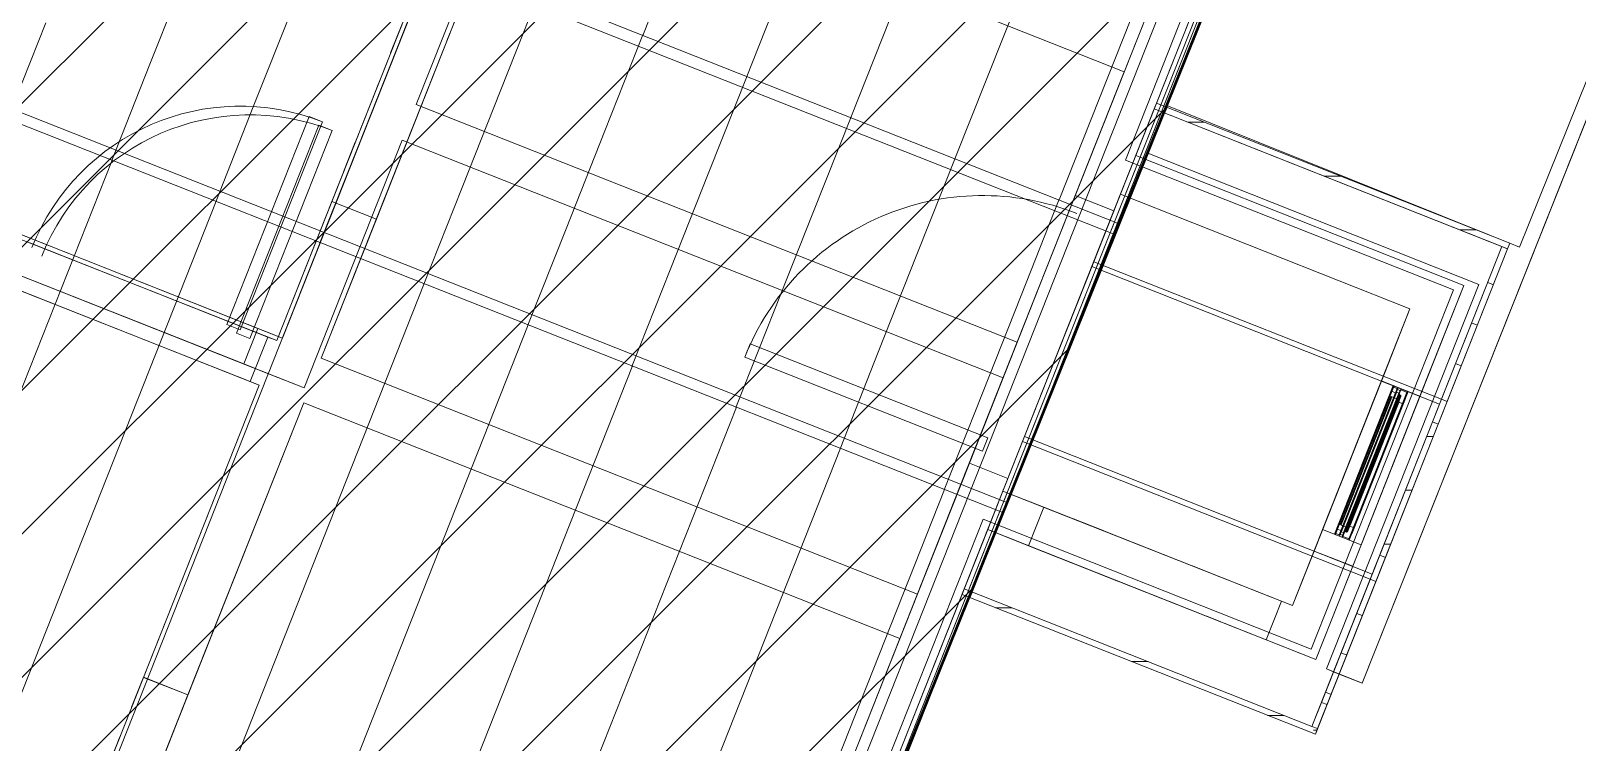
# Model space of a CAD drawing. Header units: metres. Extents: x -207 to 292, y -187 to 169.
# Drawn here: x -15.98 to -11.144, y 21.057 to 23.283 of the extents above; entities that cross this region are included whole.
import ezdxf

# ---------------------------------------------------------------- set-up
doc = ezdxf.new("R2010")
doc.units = ezdxf.units.M
doc.linetypes.add('Overhead', pattern=[0.003969, 0.002381, -0.001587])
for name, color, linetype, lineweight in [('A-CLNG', 7, 'Continuous', 9), ('A-DETL-GENF', 7, 'Continuous', 9), ('A-DETL-MEDM', 7, 'Continuous', 9), ('A-DOOR', 7, 'Continuous', 9), ('A-FLOR', 7, 'Continuous', 9), ('A-GLAZ', 7, 'Continuous', 9), ('A-ROOF', 7, 'Continuous', 9), ('A-ROOF-OTLN', 7, 'Continuous', 9), ('A-ROOF-PATT', 7, 'Continuous', 9), ('C-BLDG-PADS', 7, 'Continuous', 9), ('C-TOPO', 7, 'Continuous', 9), ('edificios', 7, 'Continuous', 50), ('I-WALL', 7, 'Continuous', 9), ('VEREDAS', 7, 'Continuous', 9)]:
    doc.layers.add(name, color=color, linetype=linetype, lineweight=lineweight)
doc.layers.add('PR10-ARQ-PL-001-Emplazamiento-C-1_dwg', color=7, linetype='Continuous', lineweight=9, true_color=0x767676)

# ---------------------------------------------------------------- blocks, each defined once
blk = doc.blocks.new('FP_3-PLANTA EMPLAZAMIENTO ACTUALIZADO')
at = {"layer": 'A-ROOF-PATT', "color": 254, "true_color": 0xcbe5d8}
for p, q in [((-14.7169, 23.5284), (-14.8362, 23.2269)), ((-15.4871, 23.4845), (-15.608, 23.1789)), ((-14.3914, 23.3996), (-14.5107, 23.0981)), ((-15.1616, 23.3557), (-15.2826, 23.0501)), ((-15.9334, 23.3076), (-16.0531, 23.0054)), ((-14.066, 23.2708), (-14.1853, 22.9694)), ((-14.8362, 23.2269), (-14.9571, 22.9213)), ((-15.608, 23.1789), (-15.7276, 22.8766)), ((-13.7405, 23.142), (-13.8598, 22.8406)), ((-14.5107, 23.0981), (-14.6317, 22.7925)), ((-15.2826, 23.0501), (-15.4022, 22.7478)), ((-13.4151, 23.0132), (-13.5344, 22.7118)), ((-14.1853, 22.9694), (-14.3062, 22.6637)), ((-14.9571, 22.9213), (-15.0767, 22.619)), ((-13.0896, 22.8845), (-13.2089, 22.583)), ((-13.8598, 22.8406), (-13.9808, 22.5349)), ((-14.6317, 22.7925), (-14.7513, 22.4902)), ((-12.7642, 22.7557), (-12.8835, 22.4542)), ((-13.5344, 22.7118), (-13.6553, 22.4061)), ((-14.3062, 22.6637), (-14.4259, 22.3614)), ((-13.2089, 22.583), (-13.3299, 22.2774)), ((-13.9808, 22.5349), (-14.1004, 22.2326)), ((-12.8835, 22.4542), (-13.0044, 22.1486)), ((-13.6553, 22.4061), (-13.775, 22.1038)), ((-13.3299, 22.2774), (-13.4495, 21.9751)), ((-13.0044, 22.1486), (-13.1241, 21.8463))]:
    blk.add_line(p, q, dxfattribs=at)
blk = doc.blocks.new('Ventana Fija Truebond QT - FCA_N_Ventana Fija 500 x 1250-2100529-PLANTA EMPLAZAMIENTO ACTUALIZADO')
at = {"layer": 'A-GLAZ'}
for p, q in [((-0.2501, 0.025), (0.2501, 0.025)), ((0.2501, 0.025), (-0.2501, 0.025)), ((-0.2501, 0.025), (-0.2501, 0.0225)), ((-0.2501, 0.0225), (-0.2501, 0.025)), ((-0.2501, 0.0225), (0.2501, 0.0225)), ((0.2501, 0.0225), (-0.2501, 0.0225)), ((-0.2488, 0.0225), (-0.2488, 0.0238)), ((-0.2488, 0.0238), (0.2488, 0.0238)), ((-0.2488, 0.0238), (-0.2488, 0.0225)), ((0.2488, 0.0238), (-0.2488, 0.0238)), ((-0.2488, 0.0225), (0.2488, 0.0225)), ((-0.2488, 0.0225), (0.2488, 0.0225)), ((-0.2463, 0.0022), (-0.2471, 0.0001)), ((-0.2471, 0.0001), (-0.2463, 0.0022)), ((-0.2471, 0.0001), (0.2471, 0.0001)), ((0.2471, 0.0001), (-0.2471, 0.0001)), ((-0.2463, 0.0238), (-0.2463, 0.0022)), ((-0.2463, 0.0238), (0.2463, 0.0238)), ((-0.2463, 0.0238), (0.2463, 0.0238)), ((-0.2463, 0.0022), (-0.2463, 0.0238)), ((-0.2463, 0.0022), (0.2463, 0.0022)), ((0.2463, 0.0022), (-0.2463, 0.0022)), ((-0.2443, 0.0001), (-0.2436, 0.0007)), ((-0.2436, 0.0007), (-0.2443, 0.0001)), ((-0.2443, 0.0001), (0.2443, 0.0001)), ((-0.2443, 0.0001), (0.2443, 0.0001)), ((-0.2436, 0.0007), (-0.2436, -0.0085)), ((-0.2436, 0.0007), (0.2436, 0.0007)), ((-0.2436, -0.0085), (-0.2436, 0.0007)), ((0.2436, 0.0007), (-0.2436, 0.0007)), ((-0.2347, 0), (-0.2341, 0.0009)), ((-0.2341, 0.0009), (-0.2347, 0)), ((-0.2341, 0.0009), (-0.2336, 0.0002)), ((-0.2341, 0.0009), (0.2341, 0.0009)), ((-0.2336, 0.0002), (-0.2341, 0.0009)), ((0.2341, 0.0009), (-0.2341, 0.0009)), ((-0.2336, 0.0002), (0.2336, 0.0002)), ((0.2336, 0.0002), (-0.2336, 0.0002)), ((-0.2308, 0.0002), (-0.2318, 0.0038)), ((-0.2318, 0.0038), (0.2318, 0.0038)), ((-0.2318, 0.0038), (-0.2308, 0.0002)), ((0.2318, 0.0038), (-0.2318, 0.0038)), ((-0.2308, 0.0002), (0.2308, 0.0002)), ((-0.2308, 0.0002), (0.2308, 0.0002)), ((-0.2305, 0.0074), (-0.23, 0.0088)), ((-0.23, 0.0088), (-0.2305, 0.0074)), ((-0.2288, 0.0064), (-0.2305, 0.0074)), ((-0.2305, 0.0074), (0.2305, 0.0074)), ((-0.2305, 0.0074), (-0.2288, 0.0064)), ((0.2305, 0.0074), (-0.2305, 0.0074)), ((-0.23, 0.0088), (-0.2279, 0.0097)), ((-0.2279, 0.0097), (-0.23, 0.0088)), ((-0.23, 0.0088), (0.23, 0.0088)), ((0.23, 0.0088), (-0.23, 0.0088)), ((-0.2286, 0.0075), (-0.2288, 0.0064)), ((-0.2288, 0.0064), (-0.2286, 0.0075)), ((-0.2288, 0.0064), (0.2288, 0.0064)), ((0.2288, 0.0064), (-0.2288, 0.0064)), ((-0.2271, 0.0067), (-0.2286, 0.0075)), ((-0.2286, 0.0075), (0.2286, 0.0075)), ((-0.2286, 0.0075), (-0.2271, 0.0067)), ((0.2286, 0.0075), (-0.2286, 0.0075)), ((-0.2273, 0.0245), (-0.2284, 0.025)), ((-0.2284, 0.025), (0.2284, 0.025)), ((-0.2284, 0.025), (-0.2273, 0.0245)), ((0.2284, 0.025), (-0.2284, 0.025)), ((-0.2279, 0.0097), (0.2279, 0.0097)), ((0.2279, 0.0097), (-0.2279, 0.0097)), ((-0.2265, 0.025), (-0.2273, 0.0245)), ((-0.2273, 0.0245), (-0.2265, 0.025)), ((-0.2273, 0.0245), (0.2273, 0.0245)), ((0.2273, 0.0245), (-0.2273, 0.0245)), ((-0.2271, 0.0038), (-0.2271, 0.0067)), ((-0.2271, 0.0067), (0.2271, 0.0067)), ((-0.2271, 0.0067), (-0.2271, 0.0038)), ((0.2271, 0.0067), (-0.2271, 0.0067)), ((-0.2271, 0.0038), (0.2271, 0.0038)), ((-0.2271, 0.0038), (0.2271, 0.0038)), ((-0.2265, 0.025), (0.2265, 0.025)), ((-0.2265, 0.025), (0.2265, 0.025)), ((-0.2121, 0.0096), (-0.218, 0.0073)), ((-0.218, 0.0073), (-0.2121, 0.0096)), ((-0.218, 0.0073), (-0.2177, 0.0065)), ((-0.218, 0.0073), (0.218, 0.0073)), ((-0.2177, 0.0065), (-0.218, 0.0073)), ((0.218, 0.0073), (-0.218, 0.0073)), ((-0.2177, 0.0065), (-0.2165, 0.0064)), ((-0.2177, 0.0065), (0.2177, 0.0065)), ((-0.2165, 0.0064), (-0.2177, 0.0065)), ((0.2177, 0.0065), (-0.2177, 0.0065)), ((-0.2165, 0.0064), (-0.216, 0.0055)), ((-0.2165, 0.0064), (0.2165, 0.0064)), ((-0.216, 0.0055), (-0.2165, 0.0064)), ((0.2165, 0.0064), (-0.2165, 0.0064)), ((-0.216, 0.0055), (-0.2146, 0.0055)), ((-0.216, 0.0055), (0.216, 0.0055)), ((-0.2146, 0.0055), (-0.216, 0.0055)), ((0.216, 0.0055), (-0.216, 0.0055)), ((-0.2159, 0.0057), (0.2159, 0.0057)), ((0.2159, 0.0057), (-0.2159, 0.0057)), ((-0.2159, -0.0182), (-0.2159, 0.0057)), ((-0.2159, 0.0057), (-0.2159, -0.0182)), ((-0.2146, 0.0055), (-0.2149, 0.0064)), ((-0.2149, 0.0064), (0.2149, 0.0064)), ((-0.2149, 0.0064), (-0.2146, 0.0055)), ((0.2149, 0.0064), (-0.2149, 0.0064)), ((-0.2146, 0.0055), (0.2146, 0.0055)), ((0.2146, 0.0055), (-0.2146, 0.0055)), ((-0.2121, 0.0064), (-0.2116, 0.0053)), ((-0.2121, 0.0064), (0.2121, 0.0064)), ((-0.2121, 0.0064), (0.2121, 0.0064)), ((-0.2116, 0.0053), (-0.2121, 0.0064)), ((-0.212, 0.0097), (0.212, 0.0097)), ((-0.212, 0.0097), (0.212, 0.0097)), ((-0.2116, 0.0053), (0.2116, 0.0053)), ((0.2116, 0.0053), (-0.2116, 0.0053)), ((-0.2103, 0.0053), (-0.2104, 0.0063)), ((-0.2104, 0.0063), (0.2104, 0.0063)), ((-0.2104, 0.0063), (-0.2103, 0.0053)), ((0.2104, 0.0063), (-0.2104, 0.0063)), ((-0.2103, 0.0053), (0.2103, 0.0053)), ((-0.2103, 0.0053), (0.2103, 0.0053)), ((-0.2082, 0.0104), (-0.2082, 0.025)), ((-0.2082, 0.025), (0.2082, 0.025)), ((-0.2082, 0.025), (-0.2082, 0.0104)), ((0.2082, 0.025), (-0.2082, 0.025)), ((-0.2082, 0.0104), (0.2082, 0.0104)), ((-0.2082, 0.0104), (0.2082, 0.0104)), ((-0.2079, 0.0063), (-0.2073, 0.0057)), ((-0.2079, 0.0063), (0.2079, 0.0063)), ((-0.2079, 0.0063), (0.2079, 0.0063)), ((-0.2073, 0.0057), (-0.2079, 0.0063)), ((-0.2073, 0.0057), (0.2073, 0.0057)), ((0.2073, 0.0057), (-0.2073, 0.0057)), ((-0.2056, 0.0057), (-0.2069, 0.0104)), ((-0.2069, 0.0104), (0.2069, 0.0104)), ((-0.2069, 0.0104), (-0.2056, 0.0057)), ((0.2069, 0.0104), (-0.2069, 0.0104)), ((-0.2056, 0.0057), (0.2056, 0.0057)), ((-0.2056, 0.0057), (0.2056, 0.0057)), ((0.2056, 0.0057), (0.2069, 0.0104)), ((0.2056, 0.0057), (0.2069, 0.0104)), ((0.2079, 0.0063), (0.2073, 0.0057)), ((0.2079, 0.0063), (0.2073, 0.0057)), ((0.2082, 0.0104), (0.2082, 0.025)), ((0.2082, 0.0104), (0.2082, 0.025)), ((0.2103, 0.0053), (0.2104, 0.0063)), ((0.2103, 0.0053), (0.2104, 0.0063)), ((0.2121, 0.0064), (0.2116, 0.0053)), ((0.2121, 0.0064), (0.2116, 0.0053)), ((0.2121, 0.0096), (0.218, 0.0073)), ((0.2121, 0.0096), (0.218, 0.0073)), ((0.2146, 0.0055), (0.2149, 0.0064)), ((0.2146, 0.0055), (0.2149, 0.0064)), ((0.216, 0.0055), (0.2146, 0.0055)), ((0.216, 0.0055), (0.2146, 0.0055)), ((0.2159, 0.0057), (0.2159, -0.0182)), ((0.2159, 0.0057), (0.2159, -0.0182)), ((0.2165, 0.0064), (0.216, 0.0055)), ((0.2165, 0.0064), (0.216, 0.0055)), ((0.2177, 0.0065), (0.2165, 0.0064)), ((0.2177, 0.0065), (0.2165, 0.0064)), ((0.218, 0.0073), (0.2177, 0.0065)), ((0.218, 0.0073), (0.2177, 0.0065)), ((0.2265, 0.025), (0.2273, 0.0245)), ((0.2265, 0.025), (0.2273, 0.0245)), ((0.2271, 0.0067), (0.2286, 0.0075)), ((0.2271, 0.0067), (0.2286, 0.0075)), ((0.2271, 0.0038), (0.2271, 0.0067)), ((0.2271, 0.0038), (0.2271, 0.0067)), ((0.2273, 0.0245), (0.2284, 0.025)), ((0.2273, 0.0245), (0.2284, 0.025)), ((0.23, 0.0088), (0.2279, 0.0097)), ((0.23, 0.0088), (0.2279, 0.0097)), ((0.2286, 0.0075), (0.2288, 0.0064)), ((0.2286, 0.0075), (0.2288, 0.0064)), ((0.2288, 0.0064), (0.2305, 0.0074)), ((0.2288, 0.0064), (0.2305, 0.0074)), ((0.2305, 0.0074), (0.23, 0.0088)), ((0.2305, 0.0074), (0.23, 0.0088)), ((0.2308, 0.0002), (0.2318, 0.0038)), ((0.2308, 0.0002), (0.2318, 0.0038)), ((0.2341, 0.0009), (0.2336, 0.0002)), ((0.2341, 0.0009), (0.2336, 0.0002)), ((0.2347, 0), (0.2341, 0.0009)), ((0.2347, 0), (0.2341, 0.0009)), ((0.2436, 0.0007), (0.2436, -0.0085)), ((0.2443, 0.0001), (0.2436, 0.0007)), ((0.2436, 0.0007), (0.2436, -0.0085)), ((0.2443, 0.0001), (0.2436, 0.0007)), ((0.2463, 0.0238), (0.2463, 0.0022)), ((0.2463, 0.0238), (0.2463, 0.0022)), ((0.2463, 0.0022), (0.2471, 0.0001)), ((0.2463, 0.0022), (0.2471, 0.0001)), ((0.2488, 0.0225), (0.2488, 0.0238)), ((0.2488, 0.0225), (0.2488, 0.0238)), ((0.2501, 0.025), (0.2501, 0.0225)), ((0.2501, 0.025), (0.2501, 0.0225)), ((-0.2501, -0.0223), (-0.2501, -0.025)), ((-0.2501, -0.0223), (0.2501, -0.0223)), ((-0.2501, -0.0223), (0.2501, -0.0223)), ((-0.2501, -0.025), (-0.2501, -0.0223)), ((-0.2501, -0.025), (0.2501, -0.025)), ((0.2501, -0.025), (-0.2501, -0.025)), ((-0.2483, -0.0236), (-0.2487, -0.0223)), ((-0.2487, -0.0223), (0.2487, -0.0223)), ((-0.2487, -0.0223), (-0.2483, -0.0236)), ((0.2487, -0.0223), (-0.2487, -0.0223)), ((-0.2483, -0.0236), (0.2483, -0.0236)), ((-0.2483, -0.0236), (0.2483, -0.0236)), ((-0.2471, -0.0079), (-0.2461, -0.0102)), ((-0.2471, -0.0079), (0.2471, -0.0079)), ((-0.2471, -0.0079), (0.2471, -0.0079)), ((-0.2461, -0.0102), (-0.2471, -0.0079)), ((-0.2461, -0.0102), (-0.2461, -0.0236)), ((-0.2461, -0.0102), (0.2461, -0.0102)), ((-0.2461, -0.0236), (-0.2461, -0.0102)), ((0.2461, -0.0102), (-0.2461, -0.0102)), ((-0.2461, -0.0236), (0.2461, -0.0236)), ((0.2461, -0.0236), (-0.2461, -0.0236)), ((-0.2436, -0.0085), (-0.2443, -0.0079)), ((-0.2443, -0.0079), (0.2443, -0.0079)), ((-0.2443, -0.0079), (-0.2436, -0.0085)), ((0.2443, -0.0079), (-0.2443, -0.0079)), ((-0.2436, -0.0085), (0.2436, -0.0085)), ((0.2436, -0.0085), (-0.2436, -0.0085)), ((-0.2347, -0.0081), (-0.2347, 0)), ((-0.2347, 0), (0.2347, 0)), ((-0.2347, 0), (-0.2347, -0.0081)), ((0.2347, 0), (-0.2347, 0)), ((-0.2341, -0.0087), (-0.2347, -0.0081)), ((-0.2347, -0.0081), (0.2347, -0.0081)), ((-0.2347, -0.0081), (-0.2341, -0.0087)), ((0.2347, -0.0081), (-0.2347, -0.0081)), ((-0.2335, -0.0079), (-0.2341, -0.0087)), ((-0.2341, -0.0087), (-0.2335, -0.0079)), ((-0.2341, -0.0087), (0.2341, -0.0087)), ((0.2341, -0.0087), (-0.2341, -0.0087)), ((-0.2335, -0.0079), (0.2335, -0.0079)), ((-0.2335, -0.0079), (0.2335, -0.0079)), ((-0.2319, -0.0099), (-0.2307, -0.0079)), ((-0.2307, -0.0079), (-0.2319, -0.0099)), ((-0.2319, -0.0237), (-0.2319, -0.0099)), ((-0.2319, -0.0099), (0.2319, -0.0099)), ((-0.2319, -0.0099), (-0.2319, -0.0237)), ((0.2319, -0.0099), (-0.2319, -0.0099)), ((-0.2319, -0.0237), (0.2319, -0.0237)), ((-0.2319, -0.0237), (0.2319, -0.0237)), ((-0.2307, -0.0079), (0.2307, -0.0079)), ((0.2307, -0.0079), (-0.2307, -0.0079)), ((-0.2148, -0.0166), (-0.2159, -0.0182)), ((-0.2159, -0.0182), (-0.2148, -0.0166)), ((0.2159, -0.0182), (-0.2159, -0.0182)), ((0.2159, -0.0182), (-0.2159, -0.0182)), ((-0.2159, -0.0182), (-0.2159, -0.0218)), ((-0.2159, -0.0182), (0.2159, -0.0182)), ((-0.2159, -0.0218), (-0.2159, -0.0182)), ((0.2159, -0.0182), (-0.2159, -0.0182)), ((-0.2159, -0.0218), (-0.2148, -0.022)), ((-0.2159, -0.0218), (0.2159, -0.0218)), ((-0.2148, -0.022), (-0.2159, -0.0218)), ((0.2159, -0.0218), (-0.2159, -0.0218)), ((-0.2148, -0.0166), (0.2148, -0.0166)), ((-0.2148, -0.0166), (0.2148, -0.0166)), ((-0.2148, -0.022), (-0.2148, -0.0237)), ((-0.2148, -0.022), (0.2148, -0.022)), ((-0.2148, -0.0237), (-0.2148, -0.022)), ((0.2148, -0.022), (-0.2148, -0.022)), ((-0.2148, -0.0237), (0.2148, -0.0237)), ((0.2148, -0.0237), (-0.2148, -0.0237)), ((-0.2135, -0.018), (-0.2135, -0.0166)), ((-0.2135, -0.0166), (0.2135, -0.0166)), ((-0.2135, -0.0166), (-0.2135, -0.018)), ((0.2135, -0.0166), (-0.2135, -0.0166)), ((-0.2135, -0.018), (0.2135, -0.018)), ((-0.2135, -0.018), (0.2135, -0.018)), ((-0.2117, -0.0164), (-0.2124, -0.018)), ((-0.2124, -0.018), (-0.2117, -0.0164)), ((-0.2124, -0.018), (0.2124, -0.018)), ((0.2124, -0.018), (-0.2124, -0.018)), ((-0.2117, -0.0164), (0.2117, -0.0164)), ((-0.2117, -0.0164), (0.2117, -0.0164)), ((-0.2113, -0.018), (-0.2108, -0.0164)), ((-0.2108, -0.0164), (-0.2113, -0.018)), ((-0.2113, -0.018), (0.2113, -0.018)), ((-0.2113, -0.018), (0.2113, -0.018)), ((-0.2108, -0.0164), (0.2108, -0.0164)), ((0.2108, -0.0164), (-0.2108, -0.0164)), ((-0.2092, -0.0164), (-0.2102, -0.018)), ((-0.2102, -0.018), (-0.2092, -0.0164)), ((-0.2102, -0.018), (0.2102, -0.018)), ((0.2102, -0.018), (-0.2102, -0.018)), ((-0.2092, -0.0164), (0.2092, -0.0164)), ((-0.2092, -0.0164), (0.2092, -0.0164)), ((-0.2089, -0.0179), (-0.2082, -0.0164)), ((-0.2082, -0.0164), (-0.2089, -0.0179)), ((-0.2089, -0.0179), (0.2089, -0.0179)), ((-0.2089, -0.0179), (0.2089, -0.0179)), ((-0.2082, -0.0164), (0.2082, -0.0164)), ((0.2082, -0.0164), (-0.2082, -0.0164)), ((-0.2082, -0.025), (-0.2082, -0.0221)), ((-0.2082, -0.0221), (0.2082, -0.0221)), ((-0.2082, -0.0221), (-0.2082, -0.025)), ((0.2082, -0.0221), (-0.2082, -0.0221)), ((-0.2082, -0.025), (0.2082, -0.025)), ((-0.2082, -0.025), (0.2082, -0.025)), ((-0.2067, -0.0166), (-0.2075, -0.0179)), ((-0.2075, -0.0179), (-0.2067, -0.0166)), ((-0.2075, -0.0179), (0.2075, -0.0179)), ((0.2075, -0.0179), (-0.2075, -0.0179)), ((-0.2053, -0.0166), (-0.2067, -0.0166)), ((-0.2067, -0.0166), (0.2067, -0.0166)), ((-0.2067, -0.0221), (-0.2053, -0.0166)), ((-0.2067, -0.0166), (-0.2053, -0.0166)), ((0.2067, -0.0166), (-0.2067, -0.0166)), ((-0.2053, -0.0166), (-0.2067, -0.0221)), ((-0.2067, -0.0221), (0.2067, -0.0221)), ((-0.2067, -0.0221), (0.2067, -0.0221)), ((-0.2053, -0.0166), (0.2053, -0.0166)), ((0.2053, -0.0166), (-0.2053, -0.0166)), ((0.2053, -0.0166), (0.2067, -0.0166)), ((0.2067, -0.0221), (0.2053, -0.0166)), ((0.2053, -0.0166), (0.2067, -0.0166)), ((0.2067, -0.0221), (0.2053, -0.0166)), ((0.2067, -0.0166), (0.2075, -0.0179)), ((0.2067, -0.0166), (0.2075, -0.0179)), ((0.2089, -0.0179), (0.2082, -0.0164)), ((0.2089, -0.0179), (0.2082, -0.0164)), ((0.2082, -0.025), (0.2082, -0.0221)), ((0.2082, -0.025), (0.2082, -0.0221)), ((0.2092, -0.0164), (0.2102, -0.018)), ((0.2092, -0.0164), (0.2102, -0.018)), ((0.2113, -0.018), (0.2108, -0.0164)), ((0.2113, -0.018), (0.2108, -0.0164)), ((0.2117, -0.0164), (0.2124, -0.018)), ((0.2117, -0.0164), (0.2124, -0.018)), ((0.2135, -0.018), (0.2135, -0.0166)), ((0.2135, -0.018), (0.2135, -0.0166)), ((0.2148, -0.0166), (0.2159, -0.0182)), ((0.2148, -0.0166), (0.2159, -0.0182)), ((0.2159, -0.0218), (0.2148, -0.022)), ((0.2159, -0.0218), (0.2148, -0.022)), ((0.2148, -0.022), (0.2148, -0.0237)), ((0.2148, -0.022), (0.2148, -0.0237)), ((0.2159, -0.0182), (0.2159, -0.0218)), ((0.2159, -0.0182), (0.2159, -0.0218)), ((0.2319, -0.0099), (0.2307, -0.0079)), ((0.2319, -0.0099), (0.2307, -0.0079)), ((0.2319, -0.0237), (0.2319, -0.0099)), ((0.2319, -0.0237), (0.2319, -0.0099)), ((0.2335, -0.0079), (0.2341, -0.0087)), ((0.2335, -0.0079), (0.2341, -0.0087)), ((0.2341, -0.0087), (0.2347, -0.0081)), ((0.2341, -0.0087), (0.2347, -0.0081)), ((0.2347, -0.0081), (0.2347, 0)), ((0.2347, -0.0081), (0.2347, 0)), ((0.2436, -0.0085), (0.2443, -0.0079)), ((0.2436, -0.0085), (0.2443, -0.0079)), ((0.2471, -0.0079), (0.2461, -0.0102)), ((0.2471, -0.0079), (0.2461, -0.0102)), ((0.2461, -0.0102), (0.2461, -0.0236)), ((0.2461, -0.0102), (0.2461, -0.0236)), ((0.2483, -0.0236), (0.2487, -0.0223)), ((0.2483, -0.0236), (0.2487, -0.0223)), ((0.2501, -0.0223), (0.2501, -0.025)), ((0.2501, -0.0223), (0.2501, -0.025))]:
    blk.add_line(p, q, dxfattribs=at)
blk = doc.blocks.new('M_Door-Opening - 800 x 2100 mm-2101246-PLANTA EMPLAZAMIENTO ACTUALIZADO')
at = {"layer": 'A-DETL-GENF', "linetype": 'Overhead'}
for p, q in [((0.3918, 0.065), (-0.4082, 0.065)), ((-0.4082, -0.065), (0.3918, -0.065))]:
    blk.add_line(p, q, dxfattribs=at)
at = {"layer": 'A-DETL-MEDM'}
for p, q in [((-0.4082, 0.065), (-0.4082, -0.065)), ((0.3918, -0.065), (0.3918, 0.065))]:
    blk.add_line(p, q, dxfattribs=at)
blk = doc.blocks.new('M_Door-Exterior-Single-Two_Lite - FCA_N_Puerta de aluminio 2 800 x 2100mm 2-2101282-PLANTA EMPLAZAMIENTO ACTUALIZADO')
at = {"layer": 'A-DOOR'}
for p, q in [((0.355, -0.04635), (0.4, -0.04635)), ((0.355, -0.84635), (0.355, -0.04635)), ((0.4, -0.04635), (0.4, -0.84635)), ((0.4, -0.84635), (0.355, -0.84635))]:
    blk.add_line(p, q, dxfattribs=at)
blk.add_arc((0.4, -0.04635), 0.8, 180, 270, dxfattribs=at)
blk = doc.blocks.new('M_Door-Exterior-Single-Two_Lite - FCA_N_Puerta de aluminio  700 x 2000mm-2107345-PLANTA EMPLAZAMIENTO ACTUALIZADO')
at = {"layer": 'A-DOOR'}
for p, q in [((0.35, 0.75635), (0.305, 0.75635)), ((0.305, 0.75635), (0.305, 0.05635)), ((0.35, 0.05635), (0.35, 0.75635)), ((0.305, 0.05635), (0.35, 0.05635))]:
    blk.add_line(p, q, dxfattribs=at)
blk.add_arc((0.35, 0.05635), 0.7, 90, 180, dxfattribs=at)
blk = doc.blocks.new('M_Door-Opening - 800 x 2100 mm-2107591-PLANTA EMPLAZAMIENTO ACTUALIZADO')
at = {"layer": 'A-DETL-GENF', "linetype": 'Overhead'}
for p, q in [((0.3918, 0.075), (-0.4082, 0.075)), ((-0.4082, -0.075), (0.3918, -0.075))]:
    blk.add_line(p, q, dxfattribs=at)
at = {"layer": 'A-DETL-MEDM'}
for p, q in [((-0.4082, 0.075), (-0.4082, -0.075)), ((0.3918, -0.075), (0.3918, 0.075))]:
    blk.add_line(p, q, dxfattribs=at)
blk = doc.blocks.new('M_Door-Exterior-Single-Two_Lite - FCA_N_Puerta de aluminio  700 x 2000mm-2108333-PLANTA EMPLAZAMIENTO ACTUALIZADO')
at = {"layer": 'A-DOOR'}
for p, q in [((0.35, 0.74135), (0.305, 0.74135)), ((0.305, 0.74135), (0.305, 0.04135)), ((0.35, 0.04135), (0.35, 0.74135)), ((0.305, 0.04135), (0.35, 0.04135))]:
    blk.add_line(p, q, dxfattribs=at)
blk.add_arc((0.35, 0.04135), 0.7, 90, 180, dxfattribs=at)
blk = doc.blocks.new('YADRAN_LASQUEMAS_ARQ_MO_001_OFIC ADM_rvt-1-PLANTA EMPLAZAMIENTO ACTUALIZADO')
at = {"layer": 'A-ROOF-PATT', "true_color": 0x008040}
h = blk.add_hatch(dxfattribs=at)
h.set_pattern_fill('FP_5', color=116, style=0, pattern_type=2)
h.set_pattern_definition([(248.41, (-22.244, 28.286), (0.325444, -0.128787), [])])
h.paths.add_polyline_path([(-12.5818, 22.6812), (-11.3628, 25.7615), (-31.9067, 33.8913), (-33.1257, 30.811), (-12.6323, 22.7012)])
h = blk.add_hatch(dxfattribs=at)
h.set_pattern_fill('FP_6', color=116, style=0, pattern_type=2)
h.set_pattern_definition([(68.41, (-23.828, 24.283), (-0.325444, 0.128787), [])])
h.paths.add_polyline_path([(-14.1726, 18.6613), (-12.9402, 21.7756), (-33.4841, 29.9054), (-34.7165, 26.791), (-14.6246, 18.8402)])
at = {"layer": 'A-ROOF-PATT', "true_color": 0xc0c0c0}
h = blk.add_hatch(dxfattribs=at)
h.set_pattern_fill('FP_12', color=9, style=0, pattern_type=2)
h.set_pattern_definition([(180, (-11.911, 22.828), (-2e-17, -0.1684), [])])
h.paths.add_polyline_path([(-11.3616, 22.601), (-11.3616, 22.6214), (-12.4598, 23.056), (-12.4668, 23.0383), (-11.3628, 22.6015)])
h = blk.add_hatch(dxfattribs=at)
h.set_pattern_fill('FP_7', color=9, style=0, pattern_type=2)
h.set_pattern_definition([(158.41, (-11.465, 22.365), (-0.05013, -0.12668), [])])
h.paths.add_polyline_path([(-11.5508, 22.123), (-11.3616, 22.601), (-11.3793, 22.608), (-11.5685, 22.13)])
h = blk.add_hatch(dxfattribs=at)
h.set_pattern_fill('FP_8', color=9, style=0, pattern_type=2)
h.set_pattern_definition([(180, (-11.671, 21.845), (-2e-17, -0.1684), [])])
h.paths.add_polyline_path([(-11.7736, 21.5599), (-11.5508, 22.123), (-11.5685, 22.13), (-11.7913, 21.5669)])
h = blk.add_hatch(dxfattribs=at)
h.set_pattern_fill('FP_10', color=9, style=0, pattern_type=2)
h.set_pattern_definition([(180, (-12.512, 21.309), (-2e-17, -0.1684), [])])
h.paths.add_polyline_path([(-11.9629, 21.0816), (-11.9736, 21.1063), (-13.061, 21.5366), (-13.068, 21.519), (-11.9736, 21.0859)])
h = blk.add_hatch(dxfattribs=at)
h.set_pattern_fill('FP_9', color=9, style=0, pattern_type=2)
h.set_pattern_definition([(338.41, (-11.874, 21.333), (0.04883, 0.12339), [])])
h.paths.add_polyline_path([(-11.9559, 21.0993), (-11.7736, 21.5599), (-11.7913, 21.5669), (-11.9736, 21.1063), (-11.9629, 21.1021)])
h = blk.add_hatch(dxfattribs=at)
h.set_pattern_fill('FP_11', color=9, style=0, pattern_type=2)
h.set_pattern_definition([(180, (-11.968, 21.094), (-2e-17, -0.1684), [])])
h.paths.add_polyline_path([(-11.9629, 21.0816), (-11.9559, 21.0993), (-11.9705, 21.0993)])
at = {"layer": 'A-CLNG'}
for p, q in [((-12.8955, 22.3082), (-11.4262, 26.0212)), ((-11.4262, 26.0212), (-12.8955, 22.3082)), ((-14.3872, 24.032), (-14.775, 23.052)), ((-14.775, 23.052), (-14.3872, 24.032)), ((-15.1932, 22.3213), (-14.5429, 23.9646)), ((-14.5429, 23.9646), (-15.1932, 22.3213)), ((-18.3596, 23.5744), (-15.1932, 22.3213)), ((-15.1932, 22.3213), (-18.3596, 23.5744)), ((-15.1257, 22.1656), (-18.4038, 23.4628)), ((-18.4038, 23.4628), (-15.1257, 22.1656)), ((-14.775, 23.052), (-12.8955, 22.3082)), ((-12.8955, 22.3082), (-14.775, 23.052)), ((-14.8191, 22.9404), (-15.1257, 22.1656)), ((-15.1257, 22.1656), (-14.8191, 22.9404)), ((-12.9397, 22.1966), (-14.8191, 22.9404)), ((-14.8191, 22.9404), (-12.9397, 22.1966)), ((-14.466, 18.3396), (-12.9397, 22.1966)), ((-12.9397, 22.1966), (-14.466, 18.3396))]:
    blk.add_line(p, q, dxfattribs=at)
at = {"layer": 'A-FLOR'}
for p, q in [((-11.2899, 26.0802), (-12.557, 22.8784)), ((-12.557, 22.8784), (-11.2899, 26.0802)), ((-11.3936, 26.0083), (-14.4335, 18.3267)), ((-14.4335, 18.3267), (-11.3936, 26.0083)), ((-12.557, 22.8784), (-11.5307, 22.4723)), ((-11.5307, 22.4723), (-12.557, 22.8784)), ((-11.5307, 22.4723), (-11.9755, 21.3482)), ((-11.9755, 21.3482), (-11.5307, 22.4723)), ((-13.0018, 21.7543), (-14.407, 18.2033)), ((-14.407, 18.2033), (-13.0018, 21.7543)), ((-11.9755, 21.3482), (-13.0018, 21.7543)), ((-13.0018, 21.7543), (-11.9755, 21.3482))]:
    blk.add_line(p, q, dxfattribs=at)
at = {"layer": 'A-ROOF'}
for p, q in [((-33.1257, 30.811), (-12.5818, 22.6812)), ((-12.5951, 22.6475), (-33.1391, 30.7772)), ((-12.9277, 21.807), (-33.4717, 29.9367)), ((-33.4841, 29.9054), (-12.9402, 21.7756)), ((-11.3762, 25.7278), (-12.5951, 22.6475)), ((-12.5818, 22.6812), (-11.3628, 25.7615)), ((-12.4668, 23.0383), (-12.6619, 22.5452)), ((-12.6559, 22.5603), (-12.4668, 23.0383)), ((-11.3793, 22.608), (-12.4668, 23.0383)), ((-12.4668, 23.0383), (-11.3793, 22.608)), ((-12.5818, 22.6812), (-12.9402, 21.7756)), ((-12.9277, 21.807), (-12.5951, 22.6475)), ((-11.5744, 22.1149), (-11.3793, 22.608)), ((-11.3793, 22.608), (-11.5685, 22.13)), ((-12.8787, 21.9973), (-12.6559, 22.5603)), ((-12.6619, 22.5452), (-12.8724, 22.0133)), ((-11.5744, 22.1149), (-12.6619, 22.5452)), ((-12.6559, 22.5603), (-11.5685, 22.13)), ((-11.5685, 22.13), (-11.7913, 21.5669)), ((-11.7849, 21.5829), (-11.5744, 22.1149)), ((-12.8724, 22.0133), (-13.061, 21.5366)), ((-12.8724, 22.0133), (-11.7849, 21.5829)), ((-13.061, 21.5366), (-12.8787, 21.9973)), ((-11.7913, 21.5669), (-12.8787, 21.9973)), ((-14.1726, 18.6613), (-12.9402, 21.7756)), ((-12.9277, 21.807), (-14.1602, 18.6926)), ((-11.9736, 21.1063), (-11.7849, 21.5829)), ((-13.061, 21.5366), (-11.9736, 21.1063)), ((-13.061, 21.5366), (-11.9736, 21.1063)), ((-11.7913, 21.5669), (-11.9736, 21.1063))]:
    blk.add_line(p, q, dxfattribs=at)
at = {"layer": 'A-ROOF-OTLN'}
for p, q in [((-12.4598, 23.056), (-12.4668, 23.0383)), ((-12.4668, 23.0383), (-12.4598, 23.056)), ((-12.4668, 23.0383), (-11.3616, 22.601)), ((-12.4668, 23.0383), (-11.3616, 22.601)), ((-11.3546, 22.6187), (-12.4598, 23.056)), ((-12.4598, 23.056), (-11.3546, 22.6187)), ((-11.3793, 22.608), (-11.5966, 22.059)), ((-11.3616, 22.601), (-11.5789, 22.052)), ((-11.3793, 22.608), (-11.5685, 22.13)), ((-11.5508, 22.123), (-11.3616, 22.601)), ((-11.3616, 22.601), (-11.3793, 22.608)), ((-11.3793, 22.608), (-11.3616, 22.601)), ((-11.3546, 22.6187), (-11.3616, 22.601)), ((-11.3616, 22.601), (-11.3546, 22.6187)), ((-11.5685, 22.13), (-11.7913, 21.5669)), ((-11.7736, 21.5599), (-11.5508, 22.123)), ((-11.5685, 22.13), (-11.5508, 22.123)), ((-11.5966, 22.059), (-11.7615, 21.6422)), ((-11.5789, 22.052), (-11.5966, 22.059)), ((-11.5789, 22.052), (-11.7438, 21.6352)), ((-11.7615, 21.6422), (-11.9438, 21.1815)), ((-11.7438, 21.6352), (-11.9261, 21.1745)), ((-11.7438, 21.6352), (-11.7615, 21.6422)), ((-13.068, 21.519), (-13.061, 21.5366)), ((-13.061, 21.5366), (-13.068, 21.519)), ((-11.9736, 21.1063), (-13.061, 21.5366)), ((-11.9736, 21.1063), (-13.061, 21.5366)), ((-11.7913, 21.5669), (-11.9736, 21.1063)), ((-11.9559, 21.0993), (-11.7736, 21.5599)), ((-11.7913, 21.5669), (-11.7736, 21.5599)), ((-13.068, 21.519), (-11.9629, 21.0816)), ((-11.9629, 21.0816), (-13.068, 21.519)), ((-11.9438, 21.1815), (-11.9736, 21.1063)), ((-11.9261, 21.1745), (-11.9629, 21.0816)), ((-11.9261, 21.1745), (-11.9438, 21.1815)), ((-11.9736, 21.1063), (-11.9559, 21.0993)), ((-11.9629, 21.0816), (-11.9559, 21.0993))]:
    blk.add_line(p, q, dxfattribs=at)
at = {"layer": 'I-WALL'}
for p, q in [((-11.4262, 26.0212), (-12.8955, 22.3082)), ((-14.4463, 18.2941), (-11.3936, 26.0083)), ((-11.3936, 26.0083), (-14.4463, 18.2941)), ((-12.5245, 22.8924), (-11.3053, 25.9734)), ((-12.7388, 22.7043), (-11.4959, 25.8451)), ((-11.375, 25.7972), (-12.6179, 22.6565)), ((-11.3855, 25.7315), (-12.6044, 22.6511)), ((-12.5951, 22.6475), (-11.3762, 25.7278)), ((-12.5911, 22.6849), (-11.3725, 25.7642)), ((-11.3632, 25.7606), (-12.5818, 22.6812)), ((-20.5232, 24.4155), (-15.2115, 22.3135)), ((-14.775, 23.052), (-14.3872, 24.032)), ((-14.3872, 24.032), (-14.775, 23.052)), ((-15.2115, 22.3135), (-14.5647, 23.948)), ((-15.1932, 22.3213), (-14.5429, 23.9646)), ((-14.5429, 23.9646), (-15.1932, 22.3213)), ((-14.4252, 23.8928), (-15.072, 22.2583)), ((-12.5605, 23.1548), (-14.4252, 23.8928)), ((-18.3596, 23.5744), (-15.1932, 22.3213)), ((-13.5615, 23.551), (-12.5605, 23.1548)), ((-15.2373, 22.2097), (-18.4038, 23.4628)), ((-14.745, 23.4924), (-15.0393, 22.7485)), ((-14.8999, 22.6933), (-14.6055, 23.4372)), ((-13.2073, 21.5204), (-12.5605, 23.1548)), ((-12.5605, 23.1548), (-12.714, 22.767)), ((-12.8955, 22.3082), (-14.775, 23.052)), ((-14.775, 23.052), (-12.8955, 22.3082)), ((-15.2667, 22.174), (-17.2652, 22.9649)), ((-15.1257, 22.1656), (-14.8191, 22.9404)), ((-14.8191, 22.9404), (-15.1257, 22.1656)), ((-12.9397, 22.1966), (-14.8191, 22.9404)), ((-14.8191, 22.9404), (-12.9397, 22.1966)), ((-12.5723, 22.7715), (-12.5245, 22.8924)), ((-11.6191, 22.5341), (-12.5245, 22.8924)), ((-12.5245, 22.8924), (-11.6191, 22.5341)), ((-15.0393, 22.7485), (-15.2115, 22.3135)), ((-15.0393, 22.7485), (-14.8999, 22.6933)), ((-15.0393, 22.7485), (-14.8999, 22.6933)), ((-12.714, 22.767), (-13.0451, 21.9301)), ((-12.5931, 22.7191), (-12.714, 22.767)), ((-12.714, 22.767), (-12.5931, 22.7191)), ((-12.5931, 22.7191), (-12.5723, 22.7715)), ((-11.6669, 22.4133), (-12.5723, 22.7715)), ((-12.5723, 22.7715), (-11.6669, 22.4133)), ((-15.072, 22.2583), (-14.8999, 22.6933)), ((-12.7388, 22.7043), (-13.0714, 21.8638)), ((-12.5911, 22.6849), (-12.9495, 21.7793)), ((-12.9402, 21.7756), (-12.5818, 22.6812)), ((-12.9243, 21.8823), (-12.5931, 22.7191)), ((-15.2703, 22.3518), (-16.0142, 22.6462)), ((-12.9505, 21.816), (-12.6179, 22.6565)), ((-12.937, 21.8107), (-12.6044, 22.6511)), ((-12.5951, 22.6475), (-12.9277, 21.807)), ((-15.2398, 22.3247), (-15.9837, 22.619)), ((-16.0583, 22.5346), (-15.3145, 22.2403)), ((-11.6191, 22.5341), (-11.4982, 22.4863)), ((-11.4982, 22.4863), (-11.6191, 22.5341)), ((-16.0389, 22.4796), (-15.295, 22.1852)), ((-11.9136, 21.4366), (-11.4982, 22.4863)), ((-11.4982, 22.4863), (-11.6356, 22.1391)), ((-11.6669, 22.4133), (-12.0345, 21.4844)), ((-11.7565, 22.1869), (-11.6669, 22.4133)), ((-15.3145, 22.2403), (-15.2703, 22.3518)), ((-15.3145, 22.2403), (-15.2703, 22.3518)), ((-15.1932, 22.3213), (-15.2703, 22.3518)), ((-15.295, 22.1852), (-15.2398, 22.3247)), ((-15.295, 22.1852), (-15.2398, 22.3247)), ((-15.2115, 22.3135), (-15.2398, 22.3247)), ((-12.9397, 22.1966), (-12.8955, 22.3082)), ((-13.2073, 21.5204), (-15.072, 22.2583)), ((-15.072, 22.2583), (-13.2073, 21.5204)), ((-15.3145, 22.2403), (-15.2373, 22.2097)), ((-15.1257, 22.1656), (-15.2373, 22.2097)), ((-15.2373, 22.2097), (-15.1257, 22.1656)), ((-16.4702, 19.1327), (-15.2667, 22.174)), ((-15.2667, 22.174), (-15.6285, 21.2597)), ((-15.295, 22.1852), (-15.2667, 22.174)), ((-12.9397, 22.1966), (-14.4789, 18.307)), ((-11.967, 21.655), (-11.7565, 22.1869)), ((-11.7564, 22.1871), (-11.9404, 21.7222)), ((-11.9404, 21.7222), (-11.7564, 22.1871)), ((-11.7565, 22.1869), (-11.6356, 22.1391)), ((-11.7564, 22.1871), (-11.6356, 22.1393)), ((-11.6356, 22.1393), (-11.7564, 22.1871)), ((-15.1272, 22.1188), (-16.3308, 19.0775)), ((-15.489, 21.2045), (-15.1272, 22.1188)), ((-13.2625, 21.3809), (-15.1272, 22.1188)), ((-15.1272, 22.1188), (-13.2625, 21.3809)), ((-11.6356, 22.1391), (-11.8461, 21.6072)), ((-11.6356, 22.1393), (-11.8195, 21.6743)), ((-11.8195, 21.6743), (-11.6356, 22.1393)), ((-13.0451, 21.9301), (-13.2073, 21.5204)), ((-13.0451, 21.9301), (-12.9243, 21.8823)), ((-13.0451, 21.9301), (-12.9243, 21.8823)), ((-14.3277, 18.689), (-13.0714, 21.8638)), ((-12.9399, 21.8427), (-12.9243, 21.8823)), ((-12.9505, 21.816), (-14.2068, 18.6412)), ((-12.937, 21.8107), (-14.1695, 18.6963)), ((-12.9877, 21.7219), (-12.9399, 21.8427)), ((-12.9399, 21.8427), (-12.0345, 21.4844)), ((-12.8125, 21.7923), (-12.9399, 21.8427)), ((-14.1816, 18.6656), (-12.9495, 21.7793)), ((-12.9402, 21.7756), (-14.1723, 18.6619)), ((-14.1602, 18.6926), (-12.9277, 21.807)), ((-12.8125, 21.7923), (-12.8603, 21.6714)), ((-12.8125, 21.7923), (-12.8603, 21.6714)), ((-12.0686, 21.4979), (-12.8125, 21.7923)), ((-14.393, 18.1709), (-12.9877, 21.7219)), ((-12.9877, 21.7219), (-12.8603, 21.6714)), ((-11.9615, 21.3157), (-12.9877, 21.7219)), ((-11.8195, 21.6743), (-11.9404, 21.7222)), ((-11.8195, 21.6743), (-11.9404, 21.7222)), ((-12.8603, 21.6714), (-12.1164, 21.3771)), ((-12.0345, 21.4844), (-11.967, 21.655)), ((-11.8461, 21.6072), (-11.967, 21.655)), ((-11.8461, 21.6072), (-11.9136, 21.4366)), ((-12.1164, 21.3771), (-12.0686, 21.4979)), ((-12.1164, 21.3771), (-12.0686, 21.4979)), ((-12.0345, 21.4844), (-12.0686, 21.4979)), ((-11.9136, 21.4366), (-11.9615, 21.3157)), ((-11.9136, 21.4366), (-11.9615, 21.3157)), ((-13.2625, 21.3809), (-14.5138, 18.2187)), ((-14.4789, 18.307), (-13.2625, 21.3809)), ((-12.1164, 21.3771), (-11.9615, 21.3157)), ((-15.6285, 21.2597), (-15.9229, 20.5159)), ((-15.489, 21.2045), (-15.6285, 21.2597)), ((-15.489, 21.2045), (-15.6285, 21.2597)), ((-15.7834, 20.4607), (-15.489, 21.2045))]:
    blk.add_line(p, q, dxfattribs=at)
at = {"layer": 'A-DOOR', "lineweight": 9}
for name, p, rotation in [('M_Door-Opening - 800 x 2100 mm-2107591-PLANTA EMPLAZAMIENTO ACTUALIZADO', (-14.8254, 23.0853), 248.4099999999996), ('M_Door-Exterior-Single-Two_Lite - FCA_N_Puerta de aluminio  700 x 2000mm-2108333-PLANTA EMPLAZAMIENTO ACTUALIZADO', (-15.6667, 22.4373), 338.4099999999995), ('M_Door-Exterior-Single-Two_Lite - FCA_N_Puerta de aluminio  700 x 2000mm-2107345-PLANTA EMPLAZAMIENTO ACTUALIZADO', (-15.6417, 22.3962), 338.4099999999995), ('M_Door-Exterior-Single-Two_Lite - FCA_N_Puerta de aluminio 2 800 x 2100mm 2-2101282-PLANTA EMPLAZAMIENTO ACTUALIZADO', (-12.8132, 22.3223), 248.4099999999996), ('M_Door-Opening - 800 x 2100 mm-2101246-PLANTA EMPLAZAMIENTO ACTUALIZADO', (-12.4721, 21.5877), 158.4099999999996), ('M_Door-Opening - 800 x 2100 mm-2107591-PLANTA EMPLAZAMIENTO ACTUALIZADO', (-15.709, 20.8526), 248.4099999999996)]:
    blk.add_blockref(name, p, dxfattribs=dict(at, rotation=rotation))
at = {"layer": 'A-GLAZ', "lineweight": 9, "rotation": 248.4099999999997}
blk.add_blockref('Ventana Fija Truebond QT - FCA_N_Ventana Fija 500 x 1250-2100529-PLANTA EMPLAZAMIENTO ACTUALIZADO', (-11.788, 21.9307), dxfattribs=at)
at = {"layer": 'A-ROOF'}
blk.add_blockref('FP_3-PLANTA EMPLAZAMIENTO ACTUALIZADO', (0, 0), dxfattribs=at)
blk = doc.blocks.new('PR10-ARQ-PL-001-Emplazamiento-C-1_dwg-674643-PLANTA EMPLAZAMIENTO ACTUALIZADO')
at = {"lineweight": 9, "true_color": 0x0000ff}
h = blk.add_hatch(dxfattribs=at)
h.set_pattern_fill('FP_4', color=5, style=0, pattern_type=2)
h.set_pattern_definition([(45, (0, 0), (-0.2245064, 0.2245064), [])])
h.paths.add_polyline_path([(-14.4361, 18.0516), (-11.1737, 26.1672), (-21.4683, 30.261), (-24.7306, 22.1454), (-14.5145, 18.0828)])
at = {"lineweight": 9}
for p, q in [((-12.4364, 23.0263), (-13.0062, 21.6087)), ((-12.4293, 23.0439), (-12.4364, 23.0263)), ((-13.0062, 21.6087), (-13.0387, 21.5278)), ((-13.0387, 21.5278), (-13.0458, 21.5102)), ((-13.0458, 21.5102), (-14.2235, 18.5805))]:
    blk.add_line(p, q, dxfattribs=at)
at = {"lineweight": 9, "flags": 128}
blk.add_lwpolyline([(-17.2751, 28.5935), (-11.1737, 26.1672), (-12.4293, 23.0439)], dxfattribs=at)
at = {"layer": 'C-BLDG-PADS'}
for p, q in [((-12.4293, 23.0439), (-12.4364, 23.0263)), ((-11.906, 21.2771), (-11.8883, 21.27))]:
    blk.add_line(p, q, dxfattribs=at)
at = {"layer": 'C-BLDG-PADS', "flags": 128}
for points in [[(-17.2751, 28.5935), (-11.1737, 26.1672), (-12.4293, 23.0439)], [(-11.8883, 21.27), (-11.8168, 21.2413), (-9.2882, 27.6001), (-8.5639, 27.313), (-11.6766, 19.4602), (-13.5609, 20.2071)], [(-12.4364, 23.0263), (-12.4872, 22.8998), (-11.4512, 22.4891), (-11.9281, 21.286), (-11.906, 21.2771)]]:
    blk.add_lwpolyline(points, dxfattribs=at)
at = {"layer": 'C-TOPO'}
for p, q in [((-12.4293, 23.0439), (-12.4364, 23.0263)), ((-12.4293, 23.0439), (-12.4364, 23.0263)), ((-12.4364, 23.0263), (-12.4293, 23.0439)), ((-12.4364, 23.0263), (-12.4293, 23.0439)), ((-11.906, 21.2771), (-11.8883, 21.27)), ((-11.906, 21.2771), (-11.8883, 21.27)), ((-11.8883, 21.27), (-11.906, 21.2771)), ((-11.8883, 21.27), (-11.906, 21.2771))]:
    blk.add_line(p, q, dxfattribs=at)
at = {"layer": 'C-TOPO', "flags": 128}
for points in [[(-17.2751, 28.5935), (-15.3721, 27.8367), (-11.1737, 26.1672), (-12.4293, 23.0439)], [(-17.2751, 28.5935), (-15.3721, 27.8367), (-11.1737, 26.1672), (-12.4293, 23.0439)], [(-12.4293, 23.0439), (-11.1737, 26.1672), (-15.3721, 27.8367), (-17.2751, 28.5935)], [(-12.4293, 23.0439), (-11.1737, 26.1672), (-17.2751, 28.5935)], [(-11.8883, 21.27), (-11.8168, 21.2413), (-10.5948, 24.3141), (-10.4371, 24.7107), (-9.7878, 26.3435), (-9.7766, 26.3718), (-9.2882, 27.6001), (-8.5639, 27.313), (-8.8853, 26.5024), (-8.9037, 26.456), (-9.9653, 23.7777), (-10.2236, 23.1259), (-11.5226, 19.8488), (-11.6766, 19.4602), (-13.5609, 20.2071)], [(-11.8883, 21.27), (-11.8168, 21.2413), (-10.5948, 24.3141), (-10.4371, 24.7107), (-9.7878, 26.3435), (-9.7766, 26.3718), (-9.2882, 27.6001), (-8.5639, 27.313), (-8.8853, 26.5024), (-8.9037, 26.456), (-9.9653, 23.7777), (-10.2236, 23.1259), (-11.5226, 19.8488), (-11.6766, 19.4602), (-13.5609, 20.2071)], [(-13.5609, 20.2071), (-11.6766, 19.4602), (-11.5226, 19.8488), (-10.2236, 23.1259), (-9.9653, 23.7777), (-8.9037, 26.456), (-8.8853, 26.5024), (-8.5639, 27.313), (-9.2882, 27.6001), (-9.7766, 26.3718), (-9.7878, 26.3435), (-10.4371, 24.7107), (-10.5948, 24.3141), (-11.8168, 21.2413), (-11.8883, 21.27)], [(-13.5609, 20.2071), (-11.6766, 19.4602), (-8.5639, 27.313), (-9.2882, 27.6001), (-11.8168, 21.2413), (-11.8883, 21.27)], [(-12.4364, 23.0263), (-12.4872, 22.8998), (-11.4512, 22.4891), (-11.9281, 21.286), (-11.906, 21.2771)], [(-12.4364, 23.0263), (-12.4872, 22.8998), (-11.4512, 22.4891), (-11.9281, 21.286), (-11.906, 21.2771)], [(-11.906, 21.2771), (-11.9281, 21.286), (-11.4512, 22.4891), (-12.4872, 22.8998), (-12.4364, 23.0263)], [(-11.906, 21.2771), (-11.9281, 21.286), (-11.4512, 22.4891), (-12.4872, 22.8998), (-12.4364, 23.0263)]]:
    blk.add_lwpolyline(points, dxfattribs=at)
at = {"layer": 'edificios'}
for p, q in [((-13.0062, 21.6087), (-12.4364, 23.0263)), ((-12.4364, 23.0263), (-12.4293, 23.0439)), ((-13.0387, 21.5278), (-13.0062, 21.6087)), ((-13.0458, 21.5102), (-13.0387, 21.5278)), ((-14.2235, 18.5805), (-13.0458, 21.5102))]:
    blk.add_line(p, q, dxfattribs=at)
at = {"layer": 'edificios', "flags": 128}
blk.add_lwpolyline([(-12.4293, 23.0439), (-11.1737, 26.1672), (-17.2751, 28.5935)], dxfattribs=at)
at = {"layer": 'VEREDAS'}
for p, q in [((-11.4223, 22.6454), (-12.4271, 23.0493)), ((-11.3548, 22.6183), (-11.4223, 22.6454))]:
    blk.add_line(p, q, dxfattribs=at)
at = {"layer": 'VEREDAS', "flags": 128}
blk.add_lwpolyline([(-9.2041, 27.8743), (-11.3242, 22.606), (-11.3548, 22.6183)], dxfattribs=at)

msp = doc.modelspace()

# ---------------------------------------------------------------- linework, layer by layer
at = {"layer": 'C-BLDG-PADS'}
for p, q in [((-11.8168, 21.2413), (-9.2882, 27.6001)), ((-11.1737, 26.1672), (-12.4872, 22.8998)), ((-12.4872, 22.8998), (-11.4512, 22.4891)), ((-11.4512, 22.4891), (-11.9281, 21.286)), ((-11.9281, 21.286), (-11.8168, 21.2413))]:
    msp.add_line(p, q, dxfattribs=at)
at = {"layer": 'C-TOPO'}
for p, q in [((-9.2882, 27.6001), (-11.8168, 21.2413)), ((-11.1737, 26.1672), (-12.4872, 22.8998)), ((-12.4872, 22.8998), (-11.1737, 26.1672)), ((-12.4872, 22.8998), (-11.1737, 26.1672)), ((-12.4872, 22.8998), (-11.1737, 26.1672)), ((-11.8168, 21.2413), (-10.5948, 24.3141)), ((-10.5948, 24.3141), (-11.8168, 21.2413)), ((-10.5948, 24.3141), (-11.8168, 21.2413)), ((-12.4872, 22.8998), (-11.4512, 22.4891)), ((-11.4512, 22.4891), (-12.4872, 22.8998)), ((-11.4512, 22.4891), (-12.4872, 22.8998)), ((-11.4512, 22.4891), (-12.4872, 22.8998)), ((-11.4512, 22.4891), (-11.9281, 21.286)), ((-11.9281, 21.286), (-11.4512, 22.4891)), ((-11.9281, 21.286), (-11.4512, 22.4891)), ((-11.9281, 21.286), (-11.4512, 22.4891)), ((-11.9281, 21.286), (-11.8168, 21.2413)), ((-11.8168, 21.2413), (-11.9281, 21.286)), ((-11.8168, 21.2413), (-11.9281, 21.286)), ((-11.8168, 21.2413), (-11.9281, 21.286))]:
    msp.add_line(p, q, dxfattribs=at)

# ---------------------------------------------------------------- block references
at = {"lineweight": 5}
msp.add_blockref('YADRAN_LASQUEMAS_ARQ_MO_001_OFIC ADM_rvt-1-PLANTA EMPLAZAMIENTO ACTUALIZADO', (0, 0), dxfattribs=at)
at = {"layer": 'PR10-ARQ-PL-001-Emplazamiento-C-1_dwg', "color": 7}
msp.add_blockref('PR10-ARQ-PL-001-Emplazamiento-C-1_dwg-674643-PLANTA EMPLAZAMIENTO ACTUALIZADO', (0, 0), dxfattribs=at)

doc.saveas('drawing.dxf')
